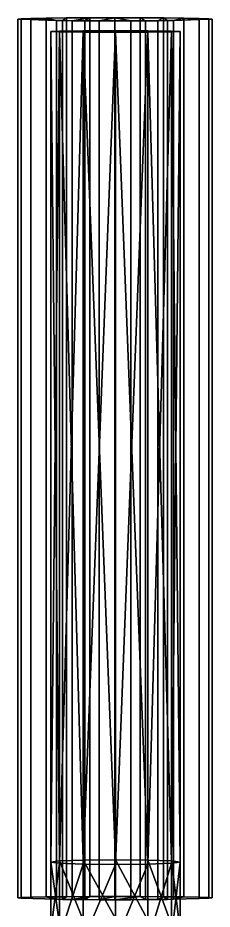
# Model space of a CAD drawing. Header units: inches. Extents: x 9.4 to 92.8, y 5.1 to 50.9.
# Drawn here: x 87.19 to 88.38, y 44.97 to 50.4 of the extents above; entities that cross this region are included whole.
import ezdxf
from ezdxf.enums import TextEntityAlignment as Align

# ---------------------------------------------------------------- set-up
doc = ezdxf.new("R2010")
doc.units = ezdxf.units.IN
doc.header["$MEASUREMENT"] = 0
doc.layers.add('AFUCH-3-FMCH', color=4, linetype='Continuous')
doc.layers.add('AFUCH-3-HNPL', color=19, linetype='Continuous')
doc.styles.get("Standard").update_dxf_attribs({"font": 'arial.ttf'})

# ---------------------------------------------------------------- blocks, each defined once
blk = doc.blocks.new('3_WHEELCHAIR')
at = {"flags": 1}
for tag in ['CAPPN', 'CAPPD', 'CAPMG', 'CAPMC', 'CAPGC', 'CAPALIAS1', 'CAPALIAS2', 'CAPALIAS3', 'CAPBLDG', 'CAPFLOOR', 'CAPDEPT', 'CAPPERSON', 'CAPPL', 'CAPQT', 'CAPDH']:
    blk.add_attdef(tag, (0, 0), '', height=0.001, dxfattribs=at)
blk.add_attdef('CAPTG', text='', height=2.5, dxfattribs=at).set_placement((9.8992, -23.8733), align=Align.CENTER)
at = {"layer": 'AFUCH-3-FMCH'}
mesh = blk.add_polyface(dxfattribs=at)
corners = [(20.0601, -0.1008, 34.9629), (20.0601, -5.1419, 35.0243), (19.8626, -0.1002, 35.0158), (19.8626, -5.1439, 35.0773), (19.7181, -0.0984, 35.1604), (19.7181, -5.1492, 35.2219), (19.6651, -0.096, 35.3578), (19.6651, -5.1565, 35.4195), (19.7181, -0.0936, 35.5553), (19.7181, -5.1638, 35.6171), (19.8626, -0.0919, 35.6999), (19.8626, -5.1692, 35.7618), (20.0601, -0.0912, 35.7528), (20.0601, -5.1711, 35.8147), (20.2576, -0.0919, 35.6999), (20.2576, -5.1692, 35.7618), (20.4022, -0.0936, 35.5553), (20.4022, -5.1638, 35.6171), (20.4551, -0.096, 35.3578), (20.4551, -5.1565, 35.4195), (20.4022, -0.0984, 35.1604), (20.4022, -5.1492, 35.2219), (20.2576, -0.1002, 35.0158), (20.2576, -5.1439, 35.0773)]
mesh.append_faces([[corners[k] for k in face] for face in [(0, 1, 2, 2), (3, 2, 1, 1), (2, 3, 4, 4), (5, 4, 3, 3), (4, 5, 6, 6), (7, 6, 5, 5), (6, 7, 8, 8), (9, 8, 7, 7), (8, 9, 10, 10), (11, 10, 9, 9), (10, 11, 12, 12), (13, 12, 11, 11), (12, 13, 14, 14), (14, 15, 16, 16), (17, 16, 15, 15), (16, 17, 18, 18), (19, 18, 17, 17), (18, 19, 20, 20), (21, 20, 19, 19), (20, 21, 22, 22), (23, 22, 21, 21), (22, 23, 0, 0), (1, 0, 23, 23), (2, 4, 0, 0)]], dxfattribs={"vtx1": -1, "vtx2": -1})
mesh.append_faces([[corners[k] for k in face] for face in [(4, 6, 0, 0), (6, 8, 0, 0), (8, 10, 0, 0), (10, 12, 0, 0), (12, 14, 0, 0), (14, 16, 0, 0), (16, 18, 0, 0), (18, 20, 0, 0)]], dxfattribs={"vtx1": -1, "vtx2": -1, "vtx3": -1})
mesh.append_faces([[corners[k] for k in face] for face in [(20, 22, 0, 0)]], dxfattribs={"vtx2": -1, "vtx3": -1})
mesh = blk.add_polyface(dxfattribs=at)
corners = [(20.0601, -5.5007, 34.9934), (20.0601, -5.8196, 34.9011), (19.8626, -5.5104, 35.0456), (19.8626, -5.8392, 34.9505), (19.7181, -5.537, 35.1885), (19.7181, -5.8927, 35.0856), (19.6651, -5.5733, 35.3836), (19.6651, -5.9658, 35.27), (19.7181, -5.6095, 35.5787), (20.4551, -5.5733, 35.3836), (20.4551, -5.9658, 35.27), (20.4022, -5.537, 35.1885), (20.4022, -5.8927, 35.0856), (20.2576, -5.5104, 35.0456), (20.2576, -5.8392, 34.9505), (20.0601, -5.1419, 35.0243), (19.8626, -5.1439, 35.0773), (19.7181, -5.1492, 35.2219), (19.6651, -5.1565, 35.4195), (19.7181, -5.1638, 35.6171), (19.8626, -5.1692, 35.7618), (19.8626, -5.6361, 35.7215), (20.0601, -5.1711, 35.8147), (20.0601, -5.6458, 35.7738), (20.2576, -5.1692, 35.7618), (20.2576, -5.6361, 35.7215), (20.4022, -5.1638, 35.6171), (20.4022, -5.6095, 35.5787), (20.4551, -5.1565, 35.4195), (20.4022, -5.1492, 35.2219), (20.2576, -5.1439, 35.0773), (20.2576, -0.0919, 35.6999)]
mesh.append_faces([[corners[k] for k in face] for face in [(0, 1, 2, 2), (2, 3, 4, 4), (4, 5, 6, 6), (6, 7, 8, 8), (9, 10, 11, 11), (11, 12, 13, 13), (13, 14, 0, 0), (15, 0, 16, 16), (2, 16, 0, 0), (16, 2, 17, 17), (4, 17, 2, 2), (17, 4, 18, 18), (6, 18, 4, 4), (18, 6, 19, 19), (8, 19, 6, 6), (19, 8, 20, 20), (21, 20, 8, 8), (20, 21, 22, 22), (23, 22, 21, 21), (22, 23, 24, 24), (25, 24, 23, 23), (24, 25, 26, 26), (27, 26, 25, 25), (26, 27, 28, 28), (9, 28, 27, 27), (28, 9, 29, 29), (11, 29, 9, 9), (29, 11, 30, 30), (13, 30, 11, 11), (30, 13, 15, 15), (0, 15, 13, 13), (24, 31, 22, 22)]], dxfattribs={"vtx1": -1, "vtx2": -1})
at = {"layer": 'AFUCH-3-HNPL'}
mesh = blk.add_polyface(dxfattribs=at)
corners = [(19.4828, -0.0179, 35.5109), (19.4828, -0.0216, 35.2035), (19.4625, -0.0197, 35.3572), (19.5421, -0.0161, 35.6541), (19.6984, -0.0281, 34.6675), (19.6984, -5.3821, 34.7328), (19.4828, -5.3755, 35.2688), (19.7354, -0.0292, 34.5782), (19.7354, -5.3832, 34.6435), (19.7943, -0.0302, 34.5015), (19.7943, -5.3841, 34.5667), (19.8711, -0.0309, 34.4426), (19.8711, -5.3848, 34.5078), (19.9026, -0.0127, 35.9308), (19.7594, -0.0135, 35.8714), (19.6364, -0.0146, 35.7771), (19.4828, -5.3718, 35.5762), (19.5421, -5.37, 35.7194), (19.4625, -5.3737, 35.4225), (19.6364, -5.3685, 35.8423), (19.7594, -5.3674, 35.9367), (19.9026, -5.3667, 35.996), (20.0563, -5.3664, 36.0163), (20.0563, -0.0125, 35.951), (19.9604, -5.3853, 34.4708), (19.9604, -0.0313, 34.4056), (20.0563, -0.0315, 34.3929), (20.0563, -5.3854, 34.4582), (20.1522, -0.0313, 34.4056), (20.21, -5.3667, 35.996), (20.21, -0.0127, 35.9308), (20.1522, -5.3853, 34.4708), (20.2416, -5.3848, 34.5078), (20.3183, -5.3841, 34.5667), (20.3532, -5.3674, 35.9367), (20.2416, -0.0309, 34.4426), (20.3532, -0.0135, 35.8714), (20.3183, -0.0302, 34.5015), (20.4762, -5.3685, 35.8423), (20.4762, -0.0146, 35.7771), (20.3772, -5.3832, 34.6435), (20.4142, -5.3821, 34.7328), (20.3772, -0.0292, 34.5782), (20.4142, -0.0281, 34.6675), (20.5706, -0.0233, 35.0603), (20.5706, -5.3773, 35.1256), (20.6299, -0.0216, 35.2035), (20.6299, -5.3755, 35.2688), (20.6502, -0.0197, 35.3572), (20.6502, -5.3737, 35.4225), (20.6299, -0.0179, 35.5109), (20.6299, -5.3718, 35.5762), (20.5706, -0.0161, 35.6541), (20.5706, -5.37, 35.7194)]
mesh.append_faces([[corners[k] for k in face] for face in [(5, 6, 1, 4), (4, 7, 8, 5), (7, 9, 10, 8), (11, 12, 10, 9), (16, 17, 3, 0), (0, 2, 18, 16), (2, 1, 6, 18), (17, 19, 15, 3), (20, 14, 15, 19), (21, 13, 14, 20), (22, 23, 13, 21), (25, 24, 12, 11), (26, 27, 24, 25), (29, 30, 23, 22), (28, 31, 27, 26), (35, 32, 31, 28), (34, 36, 30, 29), (38, 39, 36, 34), (32, 35, 37, 33), (37, 42, 40, 33), (42, 43, 41, 40), (43, 44, 45, 41), (44, 46, 47, 45), (46, 48, 49, 47), (48, 50, 51, 49), (50, 52, 53, 51), (52, 39, 38, 53)]])
mesh.append_faces([[corners[k] for k in face] for face in [(25, 23, 28, 26), (32, 29, 27, 31)]], dxfattribs={"vtx0": -1, "vtx1": -1})
mesh.append_faces([[corners[k] for k in face] for face in [(9, 13, 11, 11), (37, 36, 42, 42), (43, 39, 44, 44)]], dxfattribs={"vtx0": -1, "vtx1": -1, "vtx2": -1})
mesh.append_faces([[corners[k] for k in face] for face in [(0, 1, 2, 2), (1, 0, 3, 4), (4, 15, 14, 7), (19, 5, 8, 20), (20, 8, 10, 21), (21, 12, 24, 22), (11, 13, 23, 25), (22, 24, 27, 29), (29, 32, 33, 34), (28, 23, 30, 35), (34, 40, 41, 38), (38, 41, 45, 53), (53, 45, 47, 51), (51, 47, 49, 49)]], dxfattribs={"vtx0": -1, "vtx2": -1})
mesh.append_faces([[corners[k] for k in face] for face in [(4, 3, 15, 15), (21, 10, 12, 12), (34, 33, 40, 40)]], dxfattribs={"vtx0": -1, "vtx2": -1, "vtx3": -1})
mesh.append_faces([[corners[k] for k in face] for face in [(48, 46, 52, 50)]], dxfattribs={"vtx1": -1})
mesh.append_faces([[corners[k] for k in face] for face in [(9, 7, 14, 13), (19, 17, 6, 5), (37, 35, 30, 36), (43, 42, 36, 39), (46, 44, 39, 52)]], dxfattribs={"vtx1": -1, "vtx3": -1})
mesh.append_faces([[corners[k] for k in face] for face in [(16, 18, 6, 17)]], dxfattribs={"vtx2": -1})

msp = doc.modelspace()

# ---------------------------------------------------------------- block references
msp.add_blockref('3_WHEELCHAIR', (67.729, 50.4148))

doc.saveas('drawing.dxf')
